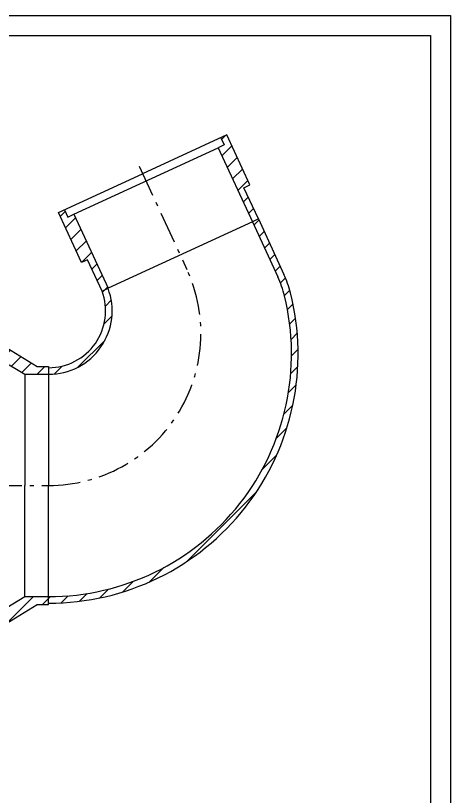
# Model space of a CAD drawing. Extents: x 0 to 841, y 0 to 594.
# Drawn here: x 731.6 to 841, y 397.3 to 594 of the extents above; entities that cross this region are included whole.
import ezdxf

# ---------------------------------------------------------------- set-up
doc = ezdxf.new("R2010")
doc.units = 0
doc.header["$MEASUREMENT"] = 0
for name, pattern in [('K5LT_AXLED', [13, 8, -2, 1, -2]), ('K5LT_BASIC', [0]), ('K5LT_THIN', [0])]:
    doc.linetypes.add(name, pattern=pattern)
doc.layers.add('LAYER0VIEW0', color=7, linetype='Continuous')
doc.layers.add('LAYER2VIEW0', color=7, linetype='Continuous')
pattern_1 = [(45, (0, 0), (-2.121320343559642, 2.121320343559643), [])]

# ---------------------------------------------------------------- blocks, each defined once
blk = doc.blocks.new('*S175')
at = {"layer": 'LAYER2VIEW0', "color": 7, "linetype": 'K5LT_THIN'}
for p, q in [((0, 594), (840.9999999999999, 594)), ((841, 594), (841, 0))]:
    blk.add_line(p, q, dxfattribs=at)

msp = doc.modelspace()

# ---------------------------------------------------------------- hatches: boundary and pattern name
at = {"layer": 'LAYER0VIEW0'}
h = msp.add_hatch(dxfattribs=at)
h.set_pattern_fill('МЕТАЛЛ', color=256, style=0, pattern_type=0)
h.set_pattern_definition(pattern_1)
h.paths.add_polyline_path([(742.3635530710113, 544.3773162456339), (748.1892217526639, 531.7630376040358), (749.698160556667, 532.4599127708823), (753.3318974416087, 524.5918083382935), (754.8491526501399, 525.29252428104), (746.2283017493011, 543.9591909477065), (744.7152047430342, 543.2603953929101), (743.8766500772782, 545.0761118004303)])
h.paths.add_polyline_path([(790.555937928143, 551.329313138337), (784.7302692464906, 563.9435917799351), (783.2171722402232, 563.2447962251387), (784.055726905979, 561.4290798176182), (782.5426298997116, 560.7302842628217), (791.1634808005507, 542.0636175961552), (792.6807360090814, 542.7643335389016), (789.0469991241399, 550.6324379714906)])
h = msp.add_hatch(dxfattribs=at)
h.set_pattern_fill('МЕТАЛЛ', color=256, style=0, pattern_type=0)
h.set_pattern_definition(pattern_1)
edge = h.paths.add_edge_path()
edge.add_arc((739.8949684159678, 508.7532355979834), 62.7940446502768, 270, 374.2281065915879)
edge.add_arc((774.9141353619949, 517.6327280596577), 26.66666666666666, 14.22810659158788, 24.7889709011537)
edge.add_line((799.1236874622683, 528.813456936401), (792.6807360090814, 542.7643335389016))
edge.add_line((792.6807360090814, 542.7643335389016), (791.1634808005505, 542.0636175961552))
edge.add_line((791.1634808005502, 542.063617596155), (797.5727321779476, 528.1857115262198))
edge.add_arc((773.363180077674, 517.0049826494766), 26.66666666666666, 373.8376134415765, 384.7889709011535, ccw=False)
edge.add_arc((739.8949684159678, 508.7611009467662), 61.13524333239293, 270, 373.8376134415764, ccw=False)
edge.add_line((739.8949684159678, 447.6258576143733), (739.8949684159678, 445.9591909477066))
h = msp.add_hatch(dxfattribs=at)
h.set_pattern_fill('МЕТАЛЛ', color=256, style=0, pattern_type=0)
h.set_pattern_definition(pattern_1)
edge = h.paths.add_edge_path()
edge.add_arc((739.8949684159678, 519.6198284733118), 15.99397085893853, 270, 380.7736582102088)
edge.add_line((754.8491526501399, 525.29252428104), (753.3318974416087, 524.5918083382935))
edge.add_arc((739.8949684159678, 519.6198284733118), 14.32730419227187, 270, 380.3056593600522, ccw=False)
edge.add_line((739.8949684159678, 505.2925242810399), (739.8949684159678, 503.6258576143733))
h = msp.add_hatch(dxfattribs=at)
h.set_pattern_fill('МЕТАЛЛ', color=256, style=0, pattern_type=0)
h.set_pattern_definition(pattern_1)
h.paths.add_polyline_path([(737.0146723886129, 505.6258576143733), (729.3783087522494, 510.2925242810399), (724.5616350826346, 510.2925242810399), (724.5616350826346, 507.2925242810399), (727.8949684159678, 507.2925242810399), (733.8949684159678, 503.6258576143733), (739.8949684159678, 503.6258576143733), (739.8949684159678, 505.6258576143733)])
h = msp.add_hatch(dxfattribs=at)
h.set_pattern_fill('МЕТАЛЛ', color=256, style=0, pattern_type=0)
h.set_pattern_definition(pattern_1)
h.paths.add_polyline_path([(737.0146723886129, 445.6258576143733), (729.3783087522494, 440.9591909477066), (724.5616350826346, 440.9591909477066), (724.5616350826346, 443.9591909477066), (727.8949684159678, 443.9591909477066), (733.8949684159678, 447.6258576143733), (739.8949684159678, 447.6258576143733), (739.8949684159678, 445.6258576143733)])

# ---------------------------------------------------------------- linework, layer by layer
at = {"layer": 'LAYER0VIEW0', "color": 5, "linetype": 'K5LT_BASIC'}
for p, q in [((440.5, 589), (836, 589)), ((836, 589), (836, 302)), ((784.7302692464906, 563.9435917799351), (763.546911158751, 554.1604540127845)), ((783.2171722402232, 563.2447962251387), (784.0557269059788, 561.4290798176183)), ((790.555937928143, 551.329313138337), (784.7302692464904, 563.9435917799351)), ((746.2283017493011, 543.9591909477065), (782.5426298997119, 560.7302842628216)), ((784.055726905979, 561.4290798176182), (782.5426298997119, 560.7302842628217)), ((782.5426298997116, 560.7302842628217), (791.1634808005507, 542.0636175961541)), ((742.3635530710113, 544.3773162456339), (763.546911158751, 554.1604540127844)), ((789.0469991241399, 550.6324379714906), (790.5559379281432, 551.329313138337)), ((792.6807360090814, 542.7643335389016), (789.0469991241399, 550.6324379714906)), ((743.8766500772782, 545.0761118004303), (744.715204743034, 543.26039539291)), ((748.1892217526639, 531.7630376040358), (742.3635530710113, 544.3773162456339)), ((744.7152047430342, 543.2603953929101), (746.2283017493011, 543.9591909477067)), ((746.2283017493011, 543.9591909477065), (754.8491526501399, 525.2925242810397)), ((791.1634808005507, 542.0636175961541), (754.8491526501397, 525.29252428104)), ((792.6807360090814, 542.7643335389016), (791.1634808005505, 542.0636175961552)), ((791.1634808005502, 542.063617596155), (797.5727321779478, 528.18571152622)), ((792.6807360090814, 542.7643335389016), (799.1236874622683, 528.8134569364009)), ((749.698160556667, 532.4599127708823), (748.1892217526639, 531.7630376040358)), ((753.3318974416087, 524.5918083382935), (749.6981605566672, 532.4599127708824)), ((753.3318974416087, 524.5918083382935), (754.8491526501399, 525.29252428104)), ((729.3783087522494, 510.2925242810399), (737.0146723886129, 505.6258576143733)), ((727.8949684159678, 507.2925242810399), (733.8949684159678, 503.6258576143733)), ((737.0146723886129, 505.6258576143733), (739.8949684159678, 505.6258576143733)), ((739.8949684159678, 505.6258576143733), (739.8949684159678, 503.6258576143733)), ((733.8949684159678, 503.6258576143733), (733.8949684159678, 475.6258576143733)), ((733.8949684159678, 503.6258576143733), (739.8949684159678, 503.6258576143733)), ((739.8949684159678, 503.6258576143733), (739.8949684159678, 475.6258576143733)), ((733.8949684159678, 447.6258576143733), (733.8949684159678, 475.6258576143733)), ((739.8949684159678, 447.6258576143733), (739.8949684159678, 475.6258576143733)), ((727.8949684159678, 443.9591909477066), (733.8949684159678, 447.6258576143733)), ((733.8949684159678, 447.6258576143733), (739.8949684159678, 447.6258576143733)), ((739.8949684159678, 445.6258576143733), (739.8949684159678, 447.6258576143733)), ((729.3783087522494, 440.9591909477066), (737.0146723886129, 445.6258576143733)), ((737.0146723886129, 445.6258576143733), (739.8949684159678, 445.6258576143733))]:
    msp.add_line(p, q, dxfattribs=at)
at = {"layer": 'LAYER0VIEW0', "color": 7, "linetype": 'K5LT_AXLED'}
for p, q in [((762.6717529306321, 556.0554278515376), (774.6928447084152, 530.0262439848432)), ((478.1576823107988, 475.6258576143733), (739.8949684159678, 475.6258576143733))]:
    msp.add_line(p, q, dxfattribs=at)
msp.add_arc((739.8949684159678, 513.9554956000388), 38.32963798566557, 270, 24.78897090115387, dxfattribs=at)
at = {"layer": 'LAYER0VIEW0', "color": 5, "linetype": 'K5LT_BASIC'}
for centre, radius, start, end in [((773.363180077674, 517.0049826494766), 26.66666666666666, 13.83761344157647, 24.7889709011536), ((774.9141353619949, 517.6327280596577), 26.66666666666666, 14.22810659158788, 24.78897090115381), ((739.8949684159678, 519.6198284733118), 15.99397085893853, 270, 20.7736582102088), ((739.8949684159678, 519.6198284733118), 14.32730419227187, 270, 20.30565936005235), ((739.8949684159678, 508.7532355979834), 62.7940446502768, 270, 14.22810659158788), ((739.8949684159678, 508.7611009467662), 61.13524333239293, 270, 13.83761344157641)]:
    msp.add_arc(centre, radius, start, end, dxfattribs=at)

# ---------------------------------------------------------------- block references
at = {"layer": 'LAYER2VIEW0'}
msp.add_blockref('*S175', (0, 0), dxfattribs=at)

doc.saveas('drawing.dxf')
